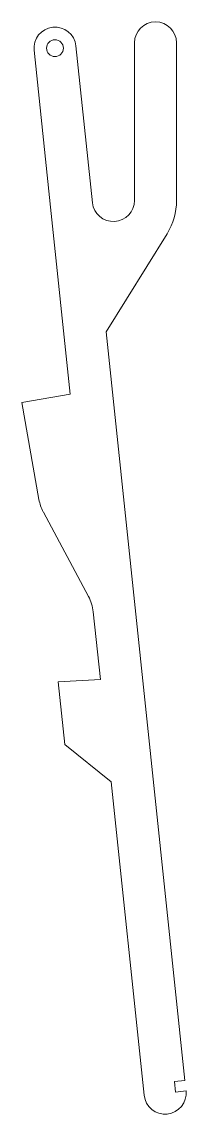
# Model space of a CAD drawing. Header units: millimetres. Extents: x 97 to 113, y -2 to 102.
import ezdxf

# ---------------------------------------------------------------- set-up
doc = ezdxf.new("R2010")
doc.units = ezdxf.units.MM
doc.layers.add('bar', color=7, linetype='CONTINUOUS', lineweight=0, true_color=0x000000)

msp = doc.modelspace()

# ---------------------------------------------------------------- linework, layer by layer
at = {"layer": 'bar'}
for p, q in [((108, 85), (108, 100)), ((112, 100), (112, 85)), ((98.46, 99.29), (100.03, 84.37)), ((102.44, 99.71), (104.01, 84.79)), ((100.03, 84.37), (101.9, 66.57)), ((111.1, 81.84), (105.3, 72.49)), ((112.79, 1.25), (105.3, 72.49)), ((101.9, 66.57), (97.31, 65.76)), ((97.31, 65.76), (98.93, 56.54)), ((99.35, 55.35), (103.63, 47.32)), ((104.08, 45.86), (104.76, 39.41)), ((104.76, 39.41), (100.76, 39.2)), ((100.76, 39.2), (101.39, 33.23)), ((101.39, 33.23), (105.78, 29.67)), ((105.78, 29.67), (108.92, -0.16)), ((112.79, 1.25), (111.8, 1.15)), ((111.8, 1.15), (111.9, 0.15)), ((111.9, 0.15), (112.9, 0.26))]:
    msp.add_line(p, q, dxfattribs=at)
msp.add_circle((100.45, 99.5), 0.8, dxfattribs=at)
for centre, radius, start, end in [((110, 100), 2, 0, 180), ((100.45, 99.5), 2, 6, 186), ((106, 85), 2, 186, 0), ((106, 85), 6, 328.2026, 0), ((102.87, 57.24), 4, 190, 208.0974), ((100.1, 45.44), 4, 6, 28.0974), ((110.91, 0.05), 2, 186, 6)]:
    msp.add_arc(centre, radius, start, end, dxfattribs=at)

doc.saveas('drawing.dxf')
